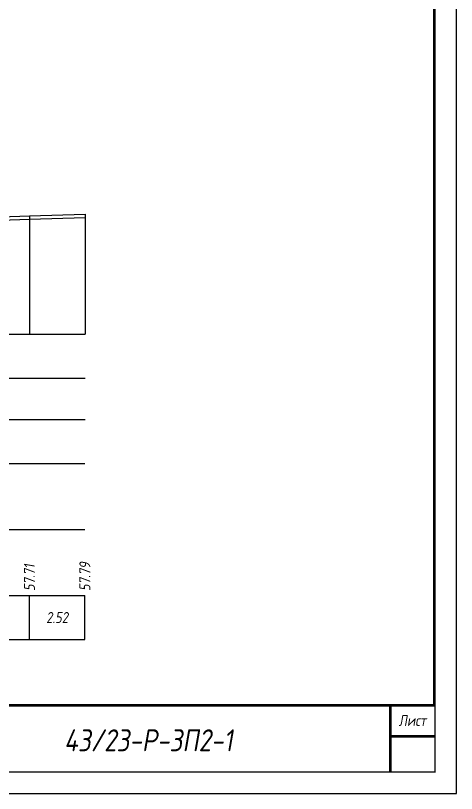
# Model space of a CAD drawing. Extents: x -717 to 1451, y -133302 to 233.
# Drawn here: x 289.8 to 389.9, y -74972.4 to -74795.6 of the extents above; entities that cross this region are included whole.
import ezdxf
from ezdxf.enums import TextEntityAlignment as Align

# ---------------------------------------------------------------- set-up
doc = ezdxf.new("R2010")
doc.units = 0
for name, color, linetype in [('Зарамочное оформление', 7, 'Continuous'), ('Код_510', 7, 'Continuous'), ('Таблица', 7, 'Continuous'), ('Черный поперечник', 3, 'Continuous')]:
    doc.layers.add(name, color=color, linetype=linetype)
doc.layers.add('Контур_2570', color=7, linetype='Continuous', true_color=0x80ff00)
doc.styles.add('М', font='romand.shx', dxfattribs={"width": 0.8, "oblique": 10, "height": 2.5})

# ---------------------------------------------------------------- blocks, each defined once
blk = doc.blocks.new('Штамп')
at = {"linetype": 'Continuous'}
blk.add_wipeout([(199.95, -411.25), (384.95, -411.25), (384.95, -426.25), (199.95, -426.25)], dxfattribs=at).dxf.layer = 'Зарамочное оформление'
at = {"layer": 'Зарамочное оформление', "linetype": 'Continuous', "lineweight": -3, "const_width": 0.6, "flags": 128}
for points in [[(199.95, -426.25), (199.95, -411.25), (384.95, -411.25)], [(209.95, -411.25), (209.95, -426.25)], [(219.95, -411.25), (219.95, -426.25)], [(229.95, -411.25), (229.95, -426.25)], [(239.95, -411.25), (239.95, -426.25)], [(254.95, -411.25), (254.95, -426.25)], [(264.95, -411.25), (264.95, -426.25)], [(374.95, -411.25), (374.95, -426.25)], [(199.95, -416.25), (264.95, -416.25)], [(374.95, -418.25), (384.95, -418.25)], [(199.95, -421.25), (264.95, -421.25)]]:
    blk.add_lwpolyline(points, dxfattribs=at)
at = {"linetype": 'Continuous', "insert": (319.95, -419.17), "char_height": 5, "width": 110, "attachment_point": 5, "style": 'М'}
blk.add_mtext('{\\Q10;\\W0.8;43/23-Р-ЗП2-1}', dxfattribs=at)
at = {"layer": 'Зарамочное оформление', "linetype": 'Continuous', "style": 'М', "oblique": 10}
for s, width, p in [('Лист', 0.8, (379.95, -414.66)), ('Изм.', 0.8, (204.95, -423.75)), ('Кол.уч.', 0.7, (214.95, -423.75)), ('Лист', 0.8, (224.95, -423.75)), ('N док.', 0.7, (235.28, -423.75)), ('Подпись', 0.8, (247.45, -423.75)), ('Дата', 0.8, (259.95, -423.75))]:
    blk.add_text(s, height=2.5, dxfattribs=dict(at, width=width)).set_placement(p, align=Align.MIDDLE_CENTER)
blk = doc.blocks.new('шифр')
blk.add_blockref('Штамп', (0, -74601))

msp = doc.modelspace()

# ---------------------------------------------------------------- linework, layer by layer
at = {"flags": 128}
msp.add_lwpolyline([(-30.054, -74972.421), (389.946, -74972.421), (389.946, -74675.421), (-30.054, -74675.421)], close=True, dxfattribs=at)
at = {"const_width": 0.6, "flags": 128}
msp.add_lwpolyline([(-10.054, -74967.421), (384.946, -74967.421), (384.946, -74680.421), (-10.054, -74680.421)], close=True, dxfattribs=at)

# ---------------------------------------------------------------- texts
at = {"linetype": 'Continuous', "style": 'М', "oblique": 10, "width": 0.8}
msp.add_text('245', height=2.5, dxfattribs=at).set_placement((380.312, -74963.509), align=Align.MIDDLE)

# ---------------------------------------------------------------- next in the draw order: block references
msp.add_blockref('шифр', (0, 59.829))

# ---------------------------------------------------------------- next in the draw order: linework, layer by layer
at = {"layer": 'Код_510'}
for p, q in [((292.897, -74937.421), (292.897, -74927.421)), ((305.506, -74937.421), (305.506, -74927.421))]:
    msp.add_line(p, q, dxfattribs=at)
at = {"layer": 'Контур_2570', "flags": 128}
msp.add_lwpolyline([(277.522, -74842.361), (292.951, -74841.847), (305.56, -74841.481)], dxfattribs=at)
at = {"layer": 'Таблица'}
for p, q in [((80, -74868), (305.56, -74868)), ((80, -74878), (305.56, -74878)), ((80, -74887.421), (305.56, -74887.421)), ((79.946, -74897.421), (305.506, -74897.421)), ((79.946, -74912.421), (305.506, -74912.421)), ((79.946, -74927.421), (305.506, -74927.421)), ((79.946, -74937.421), (305.506, -74937.421))]:
    msp.add_line(p, q, dxfattribs=at)
at = {"layer": 'Черный поперечник', "color": 7}
for p, q in [((292.951, -74841.097), (292.951, -74868)), ((305.56, -74840.731), (305.56, -74868))]:
    msp.add_line(p, q, dxfattribs=at)
at = {"layer": 'Черный поперечник', "flags": 128}
msp.add_lwpolyline([(277.522, -74841.611), (292.951, -74841.097), (305.56, -74840.731)], dxfattribs=at)

# ---------------------------------------------------------------- next in the draw order: texts
at = {"layer": 'Код_510', "style": 'М', "oblique": 10, "width": 0.8}
for s, p in [('57.71', (292.897, -74926.421)), ('57.79', (305.506, -74926.421))]:
    msp.add_text(s, height=2.5, rotation=90, dxfattribs=at).set_placement(p, align=Align.MIDDLE_LEFT)
msp.add_text('2.52', height=2.5, dxfattribs=at).set_placement((299.201, -74932.421), align=Align.MIDDLE_CENTER)

doc.saveas('drawing.dxf')
